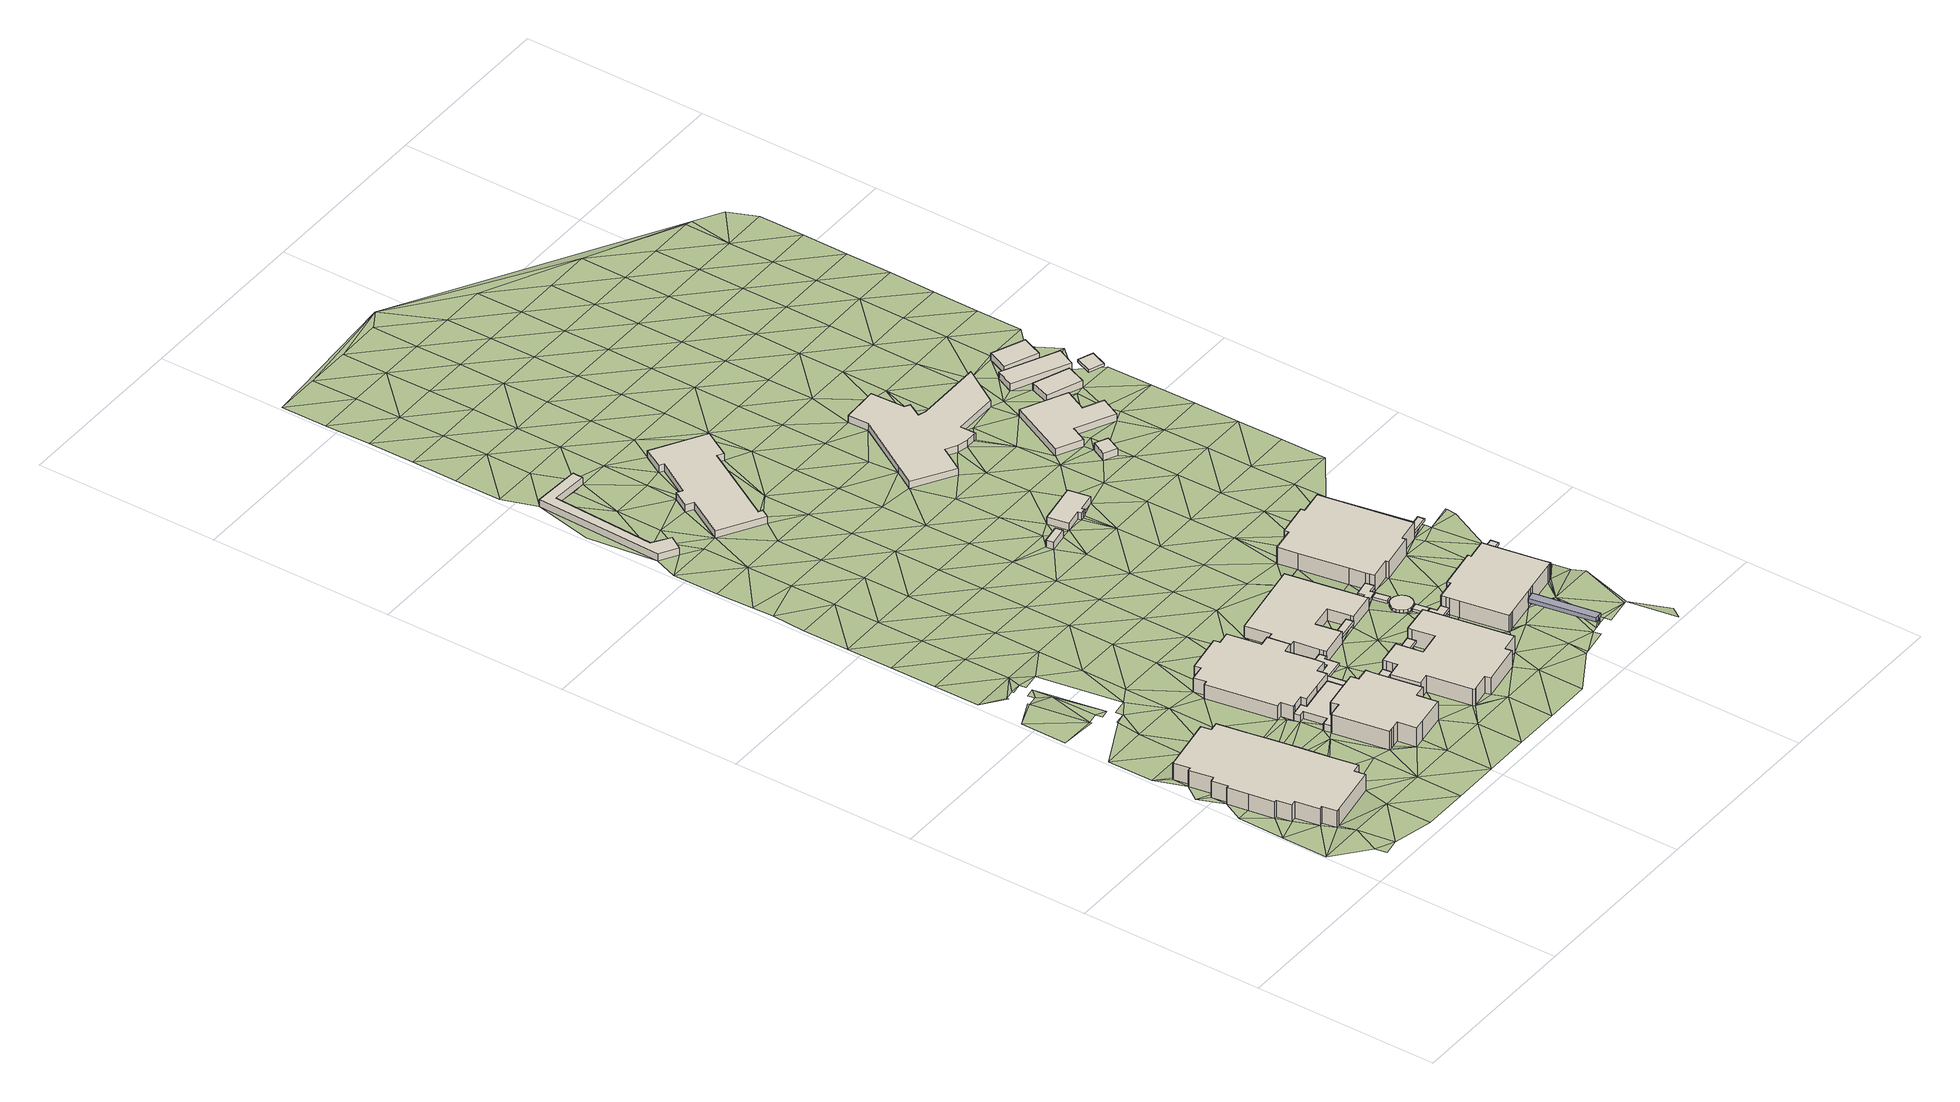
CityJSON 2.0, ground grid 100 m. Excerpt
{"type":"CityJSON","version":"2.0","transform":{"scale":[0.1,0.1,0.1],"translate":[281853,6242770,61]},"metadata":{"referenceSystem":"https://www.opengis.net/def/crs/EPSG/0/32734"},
"CityObjects":{
"building1":{"type":"Building","attributes":{"osm_building":"university","osm_building:levels":"3","osm_address":"Administration Bellville 7530 Cape Town","plus_code":"4FRW3J9R+43G","ground_height":62.25,"building_height":9.7,"roof_height":71.95},"geometry":[{"type":"Solid","lod":"1","boundaries":[[[[0,1,2,3]],[[1,4,5,2]],[[4,6,7,5]],[[6,8,9,7]],[[8,10,11,9]],[[10,12,13,11]],[[12,14,15,13]],[[14,16,17,15]],[[16,18,19,17]],[[18,20,21,19]],[[20,22,23,21]],[[22,24,25,23]],[[24,26,27,25]],[[26,28,29,27]],[[28,30,31,29]],[[30,32,33,31]],[[32,34,35,33]],[[34,36,37,35]],[[36,38,39,37]],[[38,40,41,39]],[[40,42,43,41]],[[42,44,45,43]],[[44,46,47,45]],[[46,48,49,47]],[[48,50,51,49]],[[50,52,53,51]],[[52,54,55,53]],[[54,56,57,55]],[[56,58,59,57]],[[58,0,3,59]],[[3,2,5,7,9,11,13,15,17,19,21,23,25,27,29,31,33,35,37,39,41,43,45,47,49,51,53,55,57,59]],[[58,56,54,52,50,48,46,44,42,40,38,36,34,32,30,28,26,24,22,20,18,16,14,12,10,8,6,4,1,0]]]]}]},
"building2":{"type":"Building","attributes":{"osm_building":"university","osm_building:levels":"3.5","osm_address":"Auditorium Bellville 7530 Cape Town","plus_code":"4FRW3J9R+39H","ground_height":62.15,"building_height":11.1,"roof_height":73.25},"geometry":[{"type":"Solid","lod":"1","boundaries":[[[[60,61,62,63]],[[61,64,65,62]],[[64,66,67,65]],[[66,68,69,67]],[[68,70,71,69]],[[70,72,73,71]],[[72,74,75,73]],[[74,76,77,75]],[[76,78,79,77]],[[78,80,81,79]],[[80,82,83,81]],[[82,84,85,83]],[[84,86,87,85]],[[86,88,89,87]],[[88,90,91,89]],[[90,92,93,91]],[[92,94,95,93]],[[94,96,97,95]],[[96,98,99,97]],[[98,60,63,99]],[[63,62,65,67,69,71,73,75,77,79,81,83,85,87,89,91,93,95,97,99]],[[98,96,94,92,90,88,86,84,82,80,78,76,74,72,70,68,66,64,61,60]]]]}]},
"building3":{"type":"Building","attributes":{"osm_building":"yes","osm_building:levels":"1","osm_layer":"1","plus_code":"4FRW3J9R+597","ground_height":62.31,"building_height":4.1,"roof_height":66.41},"geometry":[{"type":"Solid","lod":"1","boundaries":[[[[100,101,102,103]],[[101,104,105,102]],[[104,106,107,105]],[[106,108,109,107]],[[108,110,111,109]],[[110,112,113,111]],[[112,114,115,113]],[[114,116,117,115]],[[116,118,119,117]],[[118,120,121,119]],[[120,122,123,121]],[[122,124,125,123]],[[124,126,127,125]],[[126,128,129,127]],[[128,130,131,129]],[[130,132,133,131]],[[132,100,103,133]],[[103,102,105,107,109,111,113,115,117,119,121,123,125,127,129,131,133]],[[132,130,128,126,124,122,120,118,116,114,112,110,108,106,104,101,100]]]]}]},
"building4":{"type":"Building","attributes":{"osm_building":"university","osm_building:levels":"2.5","osm_leisure":"sports_hall","osm_sport":"multi","osm_address":"Major Sport Hall Bellville 7530 Cape Town","plus_code":"4FRW3J9R+896","ground_height":62.44,"building_height":8.3,"roof_height":70.74},"geometry":[{"type":"Solid","lod":"1","boundaries":[[[[134,135,136,137]],[[135,138,139,136]],[[138,140,141,139]],[[140,142,143,141]],[[142,144,145,143]],[[144,146,147,145]],[[146,148,149,147]],[[148,150,151,149]],[[150,152,153,151]],[[152,154,155,153]],[[154,156,157,155]],[[156,158,159,157]],[[158,160,161,159]],[[160,162,163,161]],[[162,164,165,163]],[[164,166,167,165]],[[166,168,169,167]],[[168,170,171,169]],[[170,172,173,171]],[[172,174,175,173]],[[174,176,177,175]],[[176,178,179,177]],[[178,180,181,179]],[[180,182,183,181]],[[182,184,185,183]],[[184,134,137,185]],[[137,136,139,141,143,145,147,149,151,153,155,157,159,161,163,165,167,169,171,173,175,177,179,181,183,185]],[[184,182,180,178,176,174,172,170,168,166,164,162,160,158,156,154,152,150,148,146,144,142,140,138,135,134]]]]}]},
"building5":{"type":"Building","attributes":{"osm_building":"roof","osm_building:levels":"1","osm_layer":"1","ground_height":62.31,"bottom_roof_height":65.11,"top_roof_height":66.61},"geometry":[{"type":"Solid","lod":"1","boundaries":[[[[186,187,188,189]],[[187,190,191,188]],[[190,192,193,191]],[[192,194,195,193]],[[194,196,197,195]],[[196,198,199,197]],[[198,200,201,199]],[[200,202,203,201]],[[202,204,205,203]],[[204,206,207,205]],[[206,208,209,207]],[[208,210,211,209]],[[210,212,213,211]],[[212,214,215,213]],[[214,216,217,215]],[[216,218,219,217]],[[218,220,221,219]],[[220,222,223,221]],[[222,224,225,223]],[[224,226,227,225]],[[226,228,229,227]],[[228,230,231,229]],[[230,232,233,231]],[[232,234,235,233]],[[234,236,237,235]],[[236,238,239,237]],[[238,186,189,239]],[[189,188,191,193,195,197,199,201,203,205,207,209,211,213,215,217,219,221,223,225,227,229,231,233,235,237,239]],[[238,236,234,232,230,228,226,224,222,220,218,216,214,212,210,208,206,204,202,200,198,196,194,192,190,187,186]]]]}]},
"building6":{"type":"Building","attributes":{"osm_building":"yes","osm_building:levels":"1","plus_code":"4FRW3JCR+F24","ground_height":62.58,"building_height":4.1,"roof_height":66.68},"geometry":[{"type":"Solid","lod":"1","boundaries":[[[[240,241,242,243]],[[241,244,245,242]],[[244,246,247,245]],[[246,248,249,247]],[[248,250,251,249]],[[250,252,253,251]],[[252,254,255,253]],[[254,240,243,255]],[[243,242,245,247,249,251,253,255]],[[254,252,250,248,246,244,241,240]]]]}]},
"building7":{"type":"Building","attributes":{"osm_building":"university","osm_building:levels":"3","osm_building:part":"university","osm_address":"Student Centre Bellville Cape Town","plus_code":"4FRW3J9R+3J6","ground_height":62.25,"building_height":9.7,"roof_height":71.95},"geometry":[{"type":"Solid","lod":"1","boundaries":[[[[256,257,258,259]],[[257,260,261,258]],[[260,262,263,261]],[[262,264,265,263]],[[264,266,267,265]],[[266,268,269,267]],[[268,270,271,269]],[[270,272,273,271]],[[272,274,275,273]],[[274,276,277,275]],[[276,278,279,277]],[[278,280,281,279]],[[280,282,283,281]],[[282,284,285,283]],[[284,286,287,285]],[[286,288,289,287]],[[288,290,291,289]],[[290,292,293,291]],[[292,294,295,293]],[[294,296,297,295]],[[296,298,299,297]],[[298,300,301,299]],[[300,302,303,301]],[[302,304,305,303]],[[304,256,259,305]],[[259,258,261,263,265,267,269,271,273,275,277,279,281,283,285,287,289,291,293,295,297,299,301,303,305]],[[304,302,300,298,296,294,292,290,288,286,284,282,280,278,276,274,272,270,268,266,264,262,260,257,256]]]]}]},
"building8":{"type":"Building","attributes":{"osm_building":"roof","osm_building:levels":"1","osm_layer":"1","ground_height":62.25,"bottom_roof_height":65.05,"top_roof_height":66.55},"geometry":[{"type":"Solid","lod":"1","boundaries":[[[[306,307,308,309]],[[307,310,311,308]],[[310,312,313,311]],[[312,314,315,313]],[[314,316,317,315]],[[316,306,309,317]],[[309,308,311,313,315,317]],[[316,314,312,310,307,306]]]]}]},
"building9":{"type":"Building","attributes":{"osm_building":"roof","osm_building:levels":"1","osm_layer":"1","ground_height":62.51,"bottom_roof_height":65.31,"top_roof_height":66.81},"geometry":[{"type":"Solid","lod":"1","boundaries":[[[[318,319,320,321]],[[319,322,323,320]],[[322,324,325,323]],[[324,326,327,325]],[[326,328,329,327]],[[328,318,321,329]],[[321,320,323,325,327,329]],[[328,326,324,322,319,318]]]]}]},
"building10":{"type":"Building","attributes":{"osm_building":"university","osm_building:levels":"2","osm_leisure":"sports_hall","osm_sport":"multi","osm_address":"Minor Sport Hall Bellville 7530 Cape Town","plus_code":"4FRW3J9R+8HF","ground_height":62.51,"building_height":6.9,"roof_height":69.41},"geometry":[{"type":"Solid","lod":"1","boundaries":[[[[330,331,332,333]],[[331,334,335,332]],[[334,336,337,335]],[[336,338,339,337]],[[338,340,341,339]],[[340,342,343,341]],[[342,344,345,343]],[[344,346,347,345]],[[346,348,349,347]],[[348,350,351,349]],[[350,352,353,351]],[[352,354,355,353]],[[354,356,357,355]],[[356,358,359,357]],[[358,360,361,359]],[[360,362,363,361]],[[362,364,365,363]],[[364,366,367,365]],[[366,368,369,367]],[[368,370,371,369]],[[370,330,333,371]],[[333,332,335,337,339,341,343,345,347,349,351,353,355,357,359,361,363,365,367,369,371]],[[370,368,366,364,362,360,358,356,354,352,350,348,346,344,342,340,338,336,334,331,330]]]]}]},
"building11":{"type":"Building","attributes":{"osm_building":"yes","osm_building:levels":"1","osm_address":"Maintenance Bellville 7530 Cape Town","plus_code":"4FRW3JCR+97M","ground_height":62.21,"building_height":4.1,"roof_height":66.31},"geometry":[{"type":"Solid","lod":"1","boundaries":[[[[372,373,374,375]],[[373,376,377,374]],[[376,378,379,377]],[[378,380,381,379]],[[380,382,383,381]],[[382,384,385,383]],[[384,386,387,385]],[[386,388,389,387]],[[388,390,391,389]],[[390,392,393,391]],[[392,394,395,393]],[[394,396,397,395]],[[396,398,399,397]],[[398,372,375,399]],[[375,374,377,379,381,383,385,387,389,391,393,395,397,399]],[[398,396,394,392,390,388,386,384,382,380,378,376,373,372]]]]}]},
"building12":{"type":"Building","attributes":{"osm_building":"roof","osm_building:levels":"1","osm_layer":"1","ground_height":62.48,"bottom_roof_height":65.28,"top_roof_height":66.78},"geometry":[{"type":"Solid","lod":"1","boundaries":[[[[400,401,402,403]],[[401,404,405,402]],[[404,406,407,405]],[[406,408,409,407]],[[408,410,411,409]],[[410,412,413,411]],[[412,414,415,413]],[[414,416,417,415]],[[416,418,419,417]],[[418,420,421,419]],[[420,422,423,421]],[[422,424,425,423]],[[424,400,403,425]],[[403,402,405,407,409,411,413,415,417,419,421,423,425]],[[424,422,420,418,416,414,412,410,408,406,404,401,400]]]]}]},
"building13":{"type":"Building","attributes":{"osm_amenity":"toilets","osm_building":"public","osm_building:levels":"1","osm_address":"Bellville 7530 Cape Town","plus_code":"4FRW3J9R+RG3","ground_height":62.55,"building_height":4.1,"roof_height":66.65},"geometry":[{"type":"Solid","lod":"1","boundaries":[[[[426,427,428,429]],[[427,430,431,428]],[[430,432,433,431]],[[432,426,429,433]],[[429,428,431,433]],[[432,430,427,426]]]]}]},
"building14":{"type":"Building","attributes":{"osm_building":"roof","osm_building:levels":"1","osm_layer":"1","ground_height":62.52,"bottom_roof_height":65.32,"top_roof_height":66.82},"geometry":[{"type":"Solid","lod":"1","boundaries":[[[[434,435,436,437]],[[435,438,439,436]],[[438,440,441,439]],[[440,442,443,441]],[[442,434,437,443]],[[437,436,439,441,443]],[[442,440,438,435,434]]]]}]},
"building15":{"type":"Building","attributes":{"osm_building":"roof","osm_building:levels":"1","osm_historic":"memorial","osm_layer":"1","osm_memorial":"memorial","osm_name":"Dome of Remembrance","osm_note":"annual ceremony for those students and staff that have passed on.","ground_height":62.52,"bottom_roof_height":65.32,"top_roof_height":66.82},"geometry":[{"type":"Solid","lod":"1","boundaries":[[[[444,445,446,447]],[[445,448,449,446]],[[448,450,451,449]],[[450,452,453,451]],[[452,454,455,453]],[[454,456,457,455]],[[456,458,459,457]],[[458,460,461,459]],[[460,462,463,461]],[[462,464,465,463]],[[464,466,467,465]],[[466,468,469,467]],[[468,470,471,469]],[[470,472,473,471]],[[472,474,475,473]],[[474,476,477,475]],[[476,478,479,477]],[[478,480,481,479]],[[480,482,483,481]],[[482,444,447,483]],[[447,446,449,451,453,455,457,459,461,463,465,467,469,471,473,475,477,479,481,483]],[[482,480,478,476,474,472,470,468,466,464,462,460,458,456,454,452,450,448,445,444]]]]}]},
"building16":{"type":"Building","attributes":{"osm_building":"roof","osm_building:levels":"1","osm_layer":"1","ground_height":62.75,"bottom_roof_height":65.55,"top_roof_height":67.05},"geometry":[{"type":"Solid","lod":"1","boundaries":[[[[484,485,486,487]],[[485,488,489,486]],[[488,490,491,489]],[[490,492,493,491]],[[492,484,487,493]],[[487,486,489,491,493]],[[492,490,488,485,484]]]]}]},
"building17":{"type":"Building","attributes":{"osm_building":"roof","osm_building:levels":"1","osm_layer":"1","ground_height":62.75,"bottom_roof_height":65.55,"top_roof_height":67.05},"geometry":[{"type":"Solid","lod":"1","boundaries":[[[[494,495,496,497]],[[495,498,499,496]],[[498,500,501,499]],[[500,502,503,501]],[[502,504,505,503]],[[504,506,507,505]],[[506,508,509,507]],[[508,510,511,509]],[[510,512,513,511]],[[512,514,515,513]],[[514,516,517,515]],[[516,518,519,517]],[[518,494,497,519]],[[497,496,499,501,503,505,507,509,511,513,515,517,519]],[[518,516,514,512,510,508,506,504,502,500,498,495,494]]]]}]},
"bridge1":{"type":"Bridge","attributes":{"osm_building":"bridge","osm_building:levels":"2","osm_building:min_level":"1","osm_layer":"1","osm_min_height":"3.3","ground_height":62.81,"min_height":66.11,"building_height":5.6,"max_height":68.41},"geometry":[{"type":"Solid","lod":"1","boundaries":[[[[520,521,522,523]],[[521,524,525,522]],[[524,526,527,525]],[[526,528,529,527]],[[528,530,531,529]],[[530,520,523,531]],[[523,522,525,527,529,531]],[[530,528,526,524,521,520]]]]}]},
"building18":{"type":"Building","attributes":{"osm_building":"yes","osm_building:levels":"1","osm_address":"Bellville 7530 Cape Town","plus_code":"4FRW3J9R+RJC","ground_height":62.49,"building_height":4.1,"roof_height":66.59},"geometry":[{"type":"Solid","lod":"1","boundaries":[[[[532,533,534,535]],[[533,536,537,534]],[[536,538,539,537]],[[538,540,541,539]],[[540,542,543,541]],[[542,544,545,543]],[[544,546,547,545]],[[546,548,549,547]],[[548,532,535,549]],[[535,534,537,539,541,543,545,547,549]],[[548,546,544,542,540,538,536,533,532]]]]}]},
"building19":{"type":"Building","attributes":{"osm_building":"university","osm_building:levels":"3","osm_address":"Library Bellville 7530 Cape Town","plus_code":"4FRW3J9R+3VM","ground_height":62.68,"building_height":9.7,"roof_height":72.38},"geometry":[{"type":"Solid","lod":"1","boundaries":[[[[550,551,552,553]],[[551,554,555,552]],[[554,556,557,555]],[[556,558,559,557]],[[558,560,561,559]],[[560,562,563,561]],[[562,564,565,563]],[[564,566,567,565]],[[566,568,569,567]],[[568,570,571,569]],[[570,572,573,571]],[[572,574,575,573]],[[574,576,577,575]],[[576,578,579,577]],[[578,580,581,579]],[[580,582,583,581]],[[582,584,585,583]],[[584,586,587,585]],[[586,588,589,587]],[[588,590,591,589]],[[590,550,553,591]],[[553,552,555,557,559,561,563,565,567,569,571,573,575,577,579,581,583,585,587,589,591]],[[590,588,586,584,582,580,578,576,574,572,570,568,566,564,562,560,558,556,554,551,550]]]]}]},
"building20":{"type":"Building","attributes":{"osm_building":"university","osm_building:levels":"3","osm_address":"Construction Engineering Bellville 7530 Cape Town","plus_code":"4FRW3J9R+9R7","ground_height":63.15,"building_height":9.7,"roof_height":72.85},"geometry":[{"type":"Solid","lod":"1","boundaries":[[[[592,593,594,595]],[[593,596,597,594]],[[596,598,599,597]],[[598,600,601,599]],[[600,602,603,601]],[[602,604,605,603]],[[604,606,607,605]],[[606,608,609,607]],[[608,610,611,609]],[[610,612,613,611]],[[612,614,615,613]],[[614,616,617,615]],[[616,618,619,617]],[[618,620,621,619]],[[620,622,623,621]],[[622,624,625,623]],[[624,626,627,625]],[[626,628,629,627]],[[628,592,595,629]],[[595,594,597,599,601,603,605,607,609,611,613,615,617,619,621,623,625,627,629]],[[628,626,624,622,620,618,616,614,612,610,608,606,604,602,600,598,596,593,592]]]]}]},
"building21":{"type":"Building","attributes":{"osm_building":"roof","osm_building:levels":"1","osm_layer":"1","ground_height":62.9,"bottom_roof_height":65.7,"top_roof_height":67.2},"geometry":[{"type":"Solid","lod":"1","boundaries":[[[[630,631,632,633]],[[631,634,635,632]],[[634,636,637,635]],[[636,638,639,637]],[[638,640,641,639]],[[640,630,633,641]],[[633,632,635,637,639,641]],[[640,638,636,634,631,630]]]]}]},
"building22":{"type":"Building","attributes":{"osm_building":"roof","osm_building:levels":"1","osm_layer":"1","ground_height":63.13,"bottom_roof_height":65.93,"top_roof_height":67.43},"geometry":[{"type":"Solid","lod":"1","boundaries":[[[[642,643,644,645]],[[643,646,647,644]],[[646,648,649,647]],[[648,650,651,649]],[[650,652,653,651]],[[652,642,645,653]],[[645,644,647,649,651,653]],[[652,650,648,646,643,642]]]]}]},
"building23":{"type":"Building","attributes":{"osm_building":"university","osm_building:levels":"1","osm_website":"https://www.saretec.org.za/","osm_address":"South African Renewable Energy Technology Centre (SARETEC) Bellville 7530 Cape Town","plus_code":"4FRW3JCR+5P2","ground_height":61.95,"building_height":4.1,"roof_height":66.05},"geometry":[{"type":"Solid","lod":"1","boundaries":[[[[654,655,656,657]],[[655,658,659,656]],[[658,660,661,659]],[[660,662,663,661]],[[662,664,665,663]],[[664,666,667,665]],[[666,668,669,667]],[[668,670,671,669]],[[670,672,673,671]],[[672,674,675,673]],[[674,676,677,675]],[[676,678,679,677]],[[678,680,681,679]],[[680,682,683,681]],[[682,684,685,683]],[[684,686,687,685]],[[686,688,689,687]],[[688,690,691,689]],[[690,654,657,691]],[[657,656,659,661,663,665,667,669,671,673,675,677,679,681,683,685,687,689,691]],[[690,688,686,684,682,680,678,676,674,672,670,668,666,664,662,660,658,655,654]]]]}]},
"building24":{"type":"Building","attributes":{"osm_building":"garage","osm_building:levels":"1","plus_code":"4FRW3J9R+VR7","ground_height":62.35,"building_height":4.1,"roof_height":66.45},"geometry":[{"type":"Solid","lod":"1","boundaries":[[[[692,693,694,695]],[[693,696,697,694]],[[696,698,699,697]],[[698,692,695,699]],[[695,694,697,699]],[[698,696,693,692]]]]}]},
"building25":{"type":"Building","attributes":{"osm_building":"greenhouse","osm_building:levels":"1","osm_address":"Bellville 7530 Cape Town","plus_code":"4FRW3J9R+XVJ","ground_height":62.22,"building_height":4.1,"roof_height":66.32},"geometry":[{"type":"Solid","lod":"1","boundaries":[[[[700,701,702,703]],[[701,704,705,702]],[[704,706,707,705]],[[706,708,709,707]],[[708,710,711,709]],[[710,712,713,711]],[[712,714,715,713]],[[714,700,703,715]],[[703,702,705,707,709,711,713,715]],[[714,712,710,708,706,704,701,700]]]]}]},
"building26":{"type":"Building","attributes":{"osm_building":"greenhouse","osm_building:levels":"1","osm_address":"Bellville 7530 Cape Town","plus_code":"4FRW3JCR+2WQ","ground_height":62.2,"building_height":4.1,"roof_height":66.3},"geometry":[{"type":"Solid","lod":"1","boundaries":[[[[716,717,718,719]],[[717,720,721,718]],[[720,722,723,721]],[[722,716,719,723]],[[719,718,721,723]],[[722,720,717,716]]]]}]},
"building27":{"type":"Building","attributes":{"osm_building":"greenhouse","osm_building:levels":"1","osm_address":"Bellville 7530 Cape Town","plus_code":"4FRW3JCR+3XJ","ground_height":62.15,"building_height":4.1,"roof_height":66.25},"geometry":[{"type":"Solid","lod":"1","boundaries":[[[[724,725,726,727]],[[725,728,729,726]],[[728,730,731,729]],[[730,724,727,731]],[[727,726,729,731]],[[730,728,725,724]]]]}]},
"building28":{"type":"Building","attributes":{"osm_building":"greenhouse","osm_building:levels":"1","osm_address":"Bellville 7530 Cape Town","plus_code":"4FRW3JCR+4XP","ground_height":62.24,"building_height":4.1,"roof_height":66.34},"geometry":[{"type":"Solid","lod":"1","boundaries":[[[[732,733,734,735]],[[733,736,737,734]],[[736,738,739,737]],[[738,732,735,739]],[[735,734,737,739]],[[738,736,733,732]]]]}]},
"building29":{"type":"Building","attributes":{"osm_building":"roof","osm_building:levels":"1","osm_layer":"1","ground_height":62.23,"bottom_roof_height":65.03,"top_roof_height":66.53},"geometry":[{"type":"Solid","lod":"1","boundaries":[[[[740,741,742,743]],[[741,744,745,742]],[[744,746,747,745]],[[746,740,743,747]],[[743,742,745,747]],[[746,744,741,740]]]]}]},
"terrain1":{"type":"TINRelief","geometry":[{"type":"CompositeSurface","lod":"1","boundaries":[[[748,48,749]],[[750,751,748]],[[752,749,40]],[[48,748,52]],[[751,52,748]],[[749,753,40]],[[754,750,755]],[[749,48,753]],[[38,752,40]],[[750,754,751]],[[38,36,752]],[[42,40,753]],[[753,48,46]],[[50,48,52]],[[54,52,751]],[[756,36,32]],[[36,757,32]],[[756,32,30]],[[30,28,756]],[[24,758,28]],[[751,754,759]],[[751,759,54]],[[28,760,24]],[[758,24,22]],[[759,754,761]],[[758,22,762]],[[762,763,758]],[[56,54,759]],[[763,762,764]],[[762,22,20]],[[761,765,759]],[[766,767,768]],[[763,764,769]],[[767,770,768]],[[58,56,0]],[[56,759,771]],[[764,762,20]],[[766,768,772]],[[766,772,773]],[[759,765,771]],[[0,56,771]],[[774,775,776]],[[20,18,16]],[[764,777,769]],[[778,1,0]],[[779,12,10]],[[772,768,780]],[[14,12,779]],[[781,774,782]],[[777,783,769]],[[780,768,784]],[[774,776,782]],[[20,785,764]],[[784,786,787]],[[788,4,1]],[[20,16,789]],[[771,778,0]],[[6,4,788]],[[16,14,789]],[[772,780,790]],[[14,779,789]],[[6,788,8]],[[784,787,780]],[[785,777,764]],[[790,791,792]],[[776,793,782]],[[10,8,118]],[[791,790,780]],[[794,793,795]],[[787,791,780]],[[20,789,785]],[[771,765,796]],[[781,797,798]],[[778,788,1]],[[799,777,800]],[[779,10,801]],[[793,794,782]],[[797,781,782]],[[777,785,800]],[[771,74,778]],[[779,158,789]],[[788,124,8]],[[794,802,803]],[[804,805,798]],[[794,803,782]],[[118,8,124]],[[118,801,10]],[[778,74,788]],[[771,82,74]],[[158,779,801]],[[796,806,771]],[[800,785,807]],[[804,798,797]],[[785,789,808]],[[82,771,806]],[[74,126,788]],[[158,808,789]],[[809,803,800]],[[126,124,788]],[[74,82,76]],[[807,809,800]],[[78,76,82]],[[810,782,803]],[[785,152,807]],[[782,810,797]],[[811,805,812]],[[813,805,804]],[[80,78,82]],[[158,801,160]],[[808,152,785]],[[124,814,118]],[[801,118,815]],[[801,815,160]],[[814,120,118]],[[84,82,806]],[[816,811,812]],[[810,803,809]],[[812,805,813]],[[808,154,152]],[[817,804,797]],[[806,796,818]],[[819,807,152]],[[797,810,817]],[[820,821,816]],[[150,144,152]],[[86,84,806]],[[822,809,807]],[[144,150,148]],[[148,146,823]],[[823,144,148]],[[813,804,824]],[[818,796,825]],[[820,816,812]],[[826,821,827]],[[144,819,152]],[[823,146,144]],[[807,819,822]],[[824,804,817]],[[806,818,86]],[[810,809,828]],[[827,829,826]],[[827,821,820]],[[810,828,817]],[[830,812,813]],[[244,241,829]],[[809,822,828]],[[824,831,813]],[[819,144,142]],[[90,88,92]],[[88,86,832]],[[812,830,820]],[[244,829,833]],[[830,813,831]],[[833,829,827]],[[92,88,832]],[[818,286,86]],[[817,834,824]],[[60,98,101]],[[104,101,98]],[[86,286,832]],[[825,835,818]],[[819,836,822]],[[104,176,172]],[[240,837,241]],[[174,172,176]],[[834,817,828]],[[832,282,92]],[[94,92,280]],[[288,286,818]],[[92,282,280]],[[838,827,820]],[[836,819,142]],[[246,244,833]],[[96,94,839]],[[284,282,832]],[[840,831,824]],[[280,839,94]],[[104,98,841]],[[835,825,842]],[[843,248,246]],[[286,284,832]],[[820,830,838]],[[841,176,104]],[[835,288,818]],[[96,272,98]],[[822,844,828]],[[140,138,142]],[[833,827,386]],[[824,834,840]],[[272,96,839]],[[839,280,845]],[[178,176,348]],[[246,833,386]],[[180,178,346]],[[340,182,180]],[[138,836,142]],[[836,844,822]],[[290,288,835]],[[846,248,843]],[[841,98,272]],[[276,839,845]],[[248,846,250]],[[386,843,246]],[[839,276,274]],[[340,180,344]],[[841,348,176]],[[274,272,839]],[[348,346,178]],[[346,344,180]],[[827,838,847]],[[386,827,847]],[[292,290,294]],[[290,835,294]],[[834,828,848]],[[830,831,849]],[[334,138,135]],[[831,840,850]],[[334,135,338]],[[344,342,340]],[[848,828,844]],[[334,338,336]],[[830,849,838]],[[841,272,270]],[[851,240,852]],[[849,831,850]],[[843,386,382]],[[138,853,836]],[[350,348,841]],[[854,840,834]],[[250,846,855]],[[835,842,856]],[[138,334,853]],[[836,853,844]],[[857,851,858]],[[380,846,843]],[[854,834,848]],[[847,388,386]],[[296,294,835]],[[847,838,859]],[[252,250,855]],[[386,384,382]],[[841,270,860]],[[843,382,380]],[[855,846,252]],[[852,240,254]],[[850,840,861]],[[862,268,266]],[[858,863,857]],[[842,864,856]],[[350,841,860]],[[859,838,849]],[[851,852,858]],[[865,848,844]],[[854,861,840]],[[270,268,260]],[[266,264,862]],[[856,296,835]],[[866,252,846]],[[268,862,867]],[[865,844,853]],[[846,380,866]],[[868,388,847]],[[869,849,850]],[[863,870,871]],[[260,860,270]],[[352,350,358]],[[868,847,859]],[[268,867,260]],[[352,356,872]],[[862,264,867]],[[873,854,848]],[[350,860,360]],[[850,861,869]],[[863,858,870]],[[874,388,868]],[[360,358,350]],[[865,873,848]],[[356,352,358]],[[334,331,853]],[[252,875,254]],[[380,378,866]],[[876,859,849]],[[877,878,871]],[[392,874,879]],[[852,254,880]],[[252,866,875]],[[300,298,296]],[[300,296,856]],[[432,861,854]],[[852,880,858]],[[881,856,864]],[[260,257,860]],[[849,869,876]],[[877,871,870]],[[868,879,874]],[[373,866,378]],[[853,882,865]],[[854,873,883]],[[360,860,362]],[[880,254,875]],[[884,868,859]],[[885,886,878]],[[432,854,883]],[[875,866,373]],[[378,887,373]],[[861,888,869]],[[432,430,861]],[[870,858,889]],[[300,856,890]],[[891,860,257]],[[884,859,876]],[[877,885,878]],[[892,300,893]],[[392,879,394]],[[882,853,331]],[[860,891,362]],[[894,873,865]],[[861,430,888]],[[880,889,858]],[[856,881,890]],[[895,879,868]],[[893,300,896]],[[875,373,372]],[[865,882,894]],[[876,869,897]],[[892,893,574]],[[877,870,898]],[[892,572,304]],[[895,868,884]],[[885,899,886]],[[304,568,256]],[[257,256,568]],[[432,883,426]],[[875,900,880]],[[890,881,901]],[[897,869,888]],[[896,300,902]],[[574,893,896]],[[898,870,889]],[[902,300,890]],[[257,568,891]],[[330,882,331]],[[362,903,904]],[[892,574,572]],[[904,903,366]],[[900,875,372]],[[883,873,905]],[[430,427,888]],[[570,304,572]],[[903,368,366]],[[304,570,568]],[[873,894,906]],[[891,593,362]],[[394,879,396]],[[533,426,883]],[[876,907,884]],[[879,895,908]],[[578,896,902]],[[593,903,362]],[[901,909,890]],[[882,330,622]],[[578,902,580]],[[624,370,368]],[[889,880,910]],[[368,903,626]],[[911,885,877]],[[894,882,622]],[[906,905,873]],[[897,912,876]],[[532,888,427]],[[330,370,624]],[[533,427,426]],[[877,898,913]],[[564,891,568]],[[396,879,914]],[[888,532,897]],[[883,905,533]],[[909,902,890]],[[368,626,624]],[[909,901,915]],[[914,879,908]],[[910,880,900]],[[592,903,593]],[[532,427,533]],[[912,907,876]],[[592,628,903]],[[626,903,628]],[[593,891,598]],[[885,911,899]],[[330,624,622]],[[877,913,911]],[[902,582,580]],[[895,884,655]],[[372,916,900]],[[566,564,568]],[[917,891,564]],[[918,906,894]],[[917,598,891]],[[907,655,884]],[[898,889,919]],[[920,889,910]],[[905,538,533]],[[894,622,918]],[[538,536,533]],[[908,895,921]],[[593,598,596]],[[897,532,922]],[[916,396,914]],[[923,902,909]],[[899,924,886]],[[922,912,897]],[[538,905,540]],[[913,898,919]],[[925,926,927]],[[889,920,919]],[[899,911,928]],[[902,923,582]],[[540,905,542]],[[923,909,925]],[[916,929,900]],[[622,930,918]],[[655,921,895]],[[622,620,930]],[[926,931,927]],[[910,900,932]],[[660,907,912]],[[933,927,931]],[[905,906,934]],[[916,914,929]],[[908,935,914]],[[542,905,546]],[[906,918,936]],[[927,923,925]],[[929,932,900]],[[923,584,582]],[[618,918,930]],[[917,564,562]],[[930,620,618]],[[922,532,548]],[[544,542,546]],[[913,937,911]],[[923,586,584]],[[921,935,908]],[[598,917,600]],[[920,910,938]],[[933,939,940]],[[934,906,936]],[[922,941,912]],[[940,927,933]],[[937,913,919]],[[941,660,912]],[[934,546,905]],[[929,914,942]],[[618,616,918]],[[927,940,923]],[[938,910,932]],[[923,588,586]],[[943,928,911]],[[917,562,600]],[[935,942,914]],[[928,924,899]],[[920,944,919]],[[943,911,937]],[[654,921,655]],[[936,918,945]],[[946,548,546]],[[945,918,616]],[[944,920,938]],[[590,588,923]],[[947,948,949]],[[550,590,923]],[[921,654,935]],[[932,929,950]],[[548,951,922]],[[560,952,562]],[[546,934,946]],[[941,664,660]],[[942,953,929]],[[600,562,952]],[[923,940,954]],[[941,922,951]],[[955,937,919]],[[660,664,662]],[[550,923,956]],[[957,928,943]],[[560,958,952]],[[947,954,940]],[[604,602,600]],[[616,614,945]],[[938,932,950]],[[690,942,935]],[[929,953,950]],[[955,919,944]],[[946,951,548]],[[952,959,600]],[[934,936,960]],[[923,954,956]],[[961,936,945]],[[941,666,664]],[[551,550,962]],[[690,935,654]],[[604,600,959]],[[963,943,937]],[[928,957,924]],[[614,612,610]],[[964,554,551]],[[956,962,550]],[[952,958,965]],[[934,960,946]],[[556,554,964]],[[944,938,966]],[[556,967,958]],[[610,945,614]],[[968,666,941]],[[961,960,936]],[[951,968,941]],[[952,965,959]],[[551,962,964]],[[963,937,955]],[[953,942,969]],[[964,970,556]],[[950,966,938]],[[970,967,556]],[[967,965,958]],[[942,690,969]],[[951,946,696]],[[604,959,971]],[[972,957,943]],[[604,973,606]],[[974,608,606]],[[608,975,610]],[[959,965,971]],[[944,976,955]],[[974,975,608]],[[666,968,668]],[[951,704,968]],[[972,943,963]],[[604,971,977]],[[973,604,977]],[[974,606,973]],[[961,945,978]],[[950,953,979]],[[978,945,610]],[[670,668,968]],[[980,946,960]],[[696,946,980]],[[981,610,975]],[[966,976,944]],[[972,924,957]],[[706,704,951]],[[974,981,975]],[[951,696,982]],[[969,979,953]],[[968,983,670]],[[672,670,983]],[[610,981,984]],[[688,969,690]],[[963,955,985]],[[986,971,965]],[[982,706,951]],[[974,984,981]],[[984,978,610]],[[987,966,950]],[[682,680,678]],[[976,985,955]],[[696,980,698]],[[968,704,701]],[[960,961,988]],[[989,961,978]],[[987,950,979]],[[990,682,678]],[[968,701,983]],[[990,684,682]],[[991,971,986]],[[698,980,692]],[[972,963,992]],[[993,971,991]],[[983,674,672]],[[982,994,706]],[[980,960,988]],[[995,976,966]],[[996,686,684]],[[692,994,982]],[[988,961,989]],[[985,992,963]],[[972,997,924]],[[688,686,996]],[[994,708,706]],[[996,684,990]],[[969,688,998]],[[995,966,987]],[[979,969,999]],[[983,701,674]],[[978,984,1000]],[[1001,692,980]],[[985,976,1002]],[[996,998,688]],[[992,997,972]],[[692,710,994]],[[990,678,676]],[[1000,989,978]],[[994,710,708]],[[987,979,999]],[[980,988,1001]],[[969,998,999]],[[1002,976,995]],[[996,990,1003]],[[674,701,1004]],[[710,692,1001]],[[1005,992,985]],[[995,987,1006]],[[1004,701,1007]],[[1005,985,1002]],[[1008,988,989]],[[1009,998,996]],[[676,1003,990]],[[989,1000,1010]],[[999,1006,987]],[[676,674,1004]],[[701,700,1007]],[[1011,997,992]],[[1003,1009,996]],[[997,1012,924]],[[1001,1013,710]],[[988,1008,1001]],[[995,1014,1002]],[[1004,1007,722]],[[1008,989,1010]],[[1011,992,1005]],[[1004,722,724]],[[710,1013,712]],[[998,1015,999]],[[724,730,1004]],[[1006,1014,995]],[[1004,730,676]],[[1016,712,1017]],[[1016,1017,700]],[[1007,700,1017]],[[1009,1015,998]],[[1009,1003,676]],[[1013,1001,1018]],[[1005,1002,1019]],[[1007,1017,717]],[[1020,1006,999]],[[1008,1018,1001]],[[1014,1019,1002]],[[717,1017,712]],[[1013,1021,712]],[[725,724,722]],[[1015,1020,999]],[[676,730,732]],[[1011,1012,997]],[[1011,1005,1022]],[[733,732,730]],[[1009,676,1023]],[[1021,717,712]],[[1024,1014,1006]],[[1018,1021,1013]],[[1019,1022,1005]],[[1025,676,732]],[[736,733,730]],[[1023,1015,1009]],[[722,1026,725]],[[1020,1024,1006]],[[1025,1023,676]],[[1026,717,725]],[[1019,1014,1027]],[[1022,1012,1011]],[[736,730,728]],[[1028,725,717]],[[1021,1028,717]],[[1029,924,1012]],[[1024,1027,1014]],[[732,738,1025]],[[1030,1020,1015]],[[1023,1031,1015]],[[1032,1022,1019]],[[1020,1030,1024]],[[1015,1031,1030]],[[1027,1032,1019]],[[728,725,1033]],[[1033,736,728]],[[1025,1034,1023]],[[738,736,1033]],[[1034,1025,738]],[[1035,1012,1022]],[[1027,1024,1036]],[[1032,1035,1022]],[[1037,1031,1023]],[[1030,1036,1024]],[[1023,1034,1037]],[[1038,1032,1027]],[[1031,1039,1030]],[[1036,1038,1027]],[[1031,1037,1039]],[[1035,1040,1012]],[[1041,1035,1032]],[[1036,1030,1042]],[[1038,1041,1032]],[[1042,1030,1039]],[[1040,1029,1012]],[[1038,1036,1043]],[[1041,1040,1035]],[[1042,1043,1036]],[[1044,1041,1038]],[[1041,1029,1040]],[[1043,1044,1038]],[[1029,1041,1045]],[[1044,1046,1041]],[[1045,1041,1046]]]}]}
},
"vertices":[
[565,521,12],[538,673,12],[538,673,110],[565,521,110],[536,686,12],[536,686,110],[513,832,12],[513,832,110],[504,889,12],[504,889,110],[492,958,12],[492,958,110],[469,1087,12],[469,1087,110],[467,1096,12],[467,1096,110],[440,1252,12],[440,1252,110],[391,1244,12],[391,1244,110],[381,1298,12],[381,1298,110],[89,1247,12],[89,1247,110],[77,1245,12],[77,1245,110],[92,1156,12],[92,1156,110],[72,1153,12],[72,1153,110],[94,1024,12],[94,1024,110],[67,1018,12],[67,1018,110],[81,931,12],[81,931,110],[67,929,12],[67,929,110],[86,818,12],[86,818,110],[106,681,12],[106,681,110],[119,683,12],[119,683,110],[134,600,12],[134,600,110],[161,605,12],[161,605,110],[183,475,12],[183,475,110],[203,478,12],[203,478,110],[217,400,12],[217,400,110],[231,402,12],[231,402,110],[525,453,12],[525,453,110],[515,512,12],[515,512,110],
[1095,891,11],[1088,933,11],[1088,933,122],[1095,891,122],[980,916,11],[980,916,122],[870,897,11],[870,897,122],[878,854,11],[878,854,122],[812,844,11],[812,844,122],[797,840,11],[797,840,122],[848,540,11],[848,540,122],[862,542,11],[862,542,122],[882,545,11],[882,545,122],[925,552,11],[925,552,122],[941,450,11],[941,450,122],[998,459,11],[998,459,122],[1166,486,11],[1166,486,122],[1164,496,11],[1164,496,122],[1148,596,11],[1148,596,122],[1215,607,11],[1215,607,122],[1179,822,11],[1179,822,122],[1172,867,11],[1172,867,122],[1168,902,11],[1168,902,122],
[980,916,13],[1088,933,13],[1088,933,54],[980,916,54],[1078,994,13],[1078,994,54],[1068,1054,13],[1068,1054,54],[960,1038,13],[960,1038,54],[853,1020,13],[853,1020,54],[848,1052,13],[848,1052,54],[782,1041,13],[782,1041,54],[772,1039,13],[772,1039,54],[778,1007,13],[778,1007,54],[810,1012,13],[810,1012,54],[831,888,13],[831,888,54],[790,881,13],[790,881,54],[797,840,13],[797,840,54],[812,844,13],[812,844,54],[878,854,13],[878,854,54],[870,897,13],[870,897,54],
[1135,1446,14],[1078,1436,14],[1078,1436,97],[1135,1446,97],[1047,1617,14],[1047,1617,97],[978,1605,14],[978,1605,97],[972,1637,14],[972,1637,97],[758,1600,14],[758,1600,97],[764,1565,14],[764,1565,97],[697,1554,14],[697,1554,97],[688,1552,14],[688,1552,97],[680,1551,14],[680,1551,97],[691,1484,14],[691,1484,97],[666,1479,14],[666,1479,97],[730,1100,14],[730,1100,97],[761,1105,14],[761,1105,97],[772,1039,14],[772,1039,97],[782,1041,14],[782,1041,97],[848,1052,14],[848,1052,97],[853,1020,14],[853,1020,97],[960,1038,14],[960,1038,97],[1068,1054,14],[1068,1054,97],[1060,1105,14],[1060,1105,97],[1131,1116,14],[1131,1116,97],[1127,1148,14],[1127,1148,97],[1121,1186,14],[1121,1186,97],[1097,1316,14],[1097,1316,97],[1155,1326,14],[1155,1326,97],
[1214,1201,41],[1121,1186,41],[1121,1186,56],[1214,1201,56],[1127,1148,41],[1127,1148,56],[1162,1153,41],[1162,1153,56],[1167,1122,41],[1167,1122,56],[1131,1116,41],[1131,1116,56],[1060,1105,41],[1060,1105,56],[1068,1054,41],[1068,1054,56],[1078,994,41],[1078,994,56],[1088,933,41],[1088,933,56],[1095,891,41],[1095,891,56],[1168,902,41],[1168,902,56],[1199,907,41],[1199,907,56],[1205,872,41],[1205,872,56],[1172,867,41],[1172,867,56],[1179,822,41],[1179,822,56],[1297,841,41],[1297,841,56],[1292,872,41],[1292,872,56],[1289,891,41],[1289,891,56],[1242,883,41],[1242,883,56],[1231,945,41],[1231,945,56],[1122,928,41],[1122,928,56],[1100,1068,41],[1100,1068,56],[1211,1086,41],[1211,1086,56],[1199,1160,41],[1199,1160,56],[1220,1163,41],[1220,1163,56],[1217,1180,41],[1217,1180,56],
[78,4885,16],[56,4190,16],[56,4190,57],[78,4885,57],[152,4132,16],[152,4132,57],[200,4207,16],[200,4207,57],[106,4268,16],[106,4268,57],[133,4825,16],[133,4825,57],[334,4815,16],[334,4815,57],[337,4872,16],[337,4872,57],
[1720,940,12],[1716,959,12],[1716,959,110],[1720,940,110],[1557,935,12],[1557,935,110],[1561,915,12],[1561,915,110],[1581,794,12],[1581,794,110],[1451,771,12],[1451,771,110],[1431,895,12],[1431,895,110],[1428,912,12],[1428,912,110],[1289,891,12],[1289,891,110],[1292,872,12],[1292,872,110],[1297,841,12],[1297,841,110],[1301,813,12],[1301,813,110],[1220,799,12],[1220,799,110],[1248,644,12],[1248,644,110],[1308,655,12],[1308,655,110],[1350,419,12],[1350,419,110],[1353,405,12],[1353,405,110],[1363,407,12],[1363,407,110],[1463,425,12],[1463,425,110],[1469,393,12],[1469,393,110],[1698,434,12],[1698,434,110],[1692,470,12],[1692,470,110],[1797,488,12],[1797,488,110],[1739,831,12],[1739,831,110],[1724,919,12],[1724,919,110],
[1435,895,40],[1440,869,40],[1440,869,55],[1435,895,55],[1560,889,40],[1560,889,55],[1556,914,40],[1556,914,55],[1553,934,40],[1553,934,55],[1432,913,40],[1432,913,55],
[1386,1208,43],[1389,1192,43],[1389,1192,58],[1386,1208,58],[1510,1212,43],[1510,1212,58],[1507,1230,43],[1507,1230,58],[1503,1251,43],[1503,1251,58],[1382,1230,43],[1382,1230,58],
[1594,1670,15],[1588,1669,15],[1588,1669,84],[1594,1670,84],[1157,1594,15],[1157,1594,84],[1181,1452,15],[1181,1452,84],[1135,1446,15],[1135,1446,84],[1155,1326,15],[1155,1326,84],[1192,1333,15],[1192,1333,84],[1214,1201,15],[1214,1201,84],[1217,1180,15],[1217,1180,84],[1220,1163,15],[1220,1163,84],[1386,1191,15],[1386,1191,84],[1383,1208,15],[1383,1208,84],[1361,1327,15],[1361,1327,84],[1490,1349,15],[1490,1349,84],[1511,1231,15],[1511,1231,84],[1514,1213,15],[1514,1213,84],[1671,1239,15],[1671,1239,84],[1667,1257,15],[1667,1257,84],[1664,1278,15],[1664,1278,84],[1642,1401,15],[1642,1401,84],[1596,1662,15],[1596,1662,84],
[683,4687,12],[618,4578,12],[618,4578,53],[683,4687,53],[643,4564,12],[643,4564,53],[530,4373,12],[530,4373,53],[497,4392,12],[497,4392,53],[443,4301,12],[443,4301,53],[482,4278,12],[482,4278,53],[360,4071,12],[360,4071,53],[593,3935,12],[593,3935,53],[619,3980,12],[619,3980,53],[598,3992,12],[598,3992,53],[837,4398,12],[837,4398,53],[871,4379,12],[871,4379,53],[958,4526,12],[958,4526,53],
[1722,940,43],[1726,919,43],[1726,919,58],[1722,940,58],[1764,926,43],[1764,926,58],[1771,888,43],[1771,888,58],[1791,892,43],[1791,892,58],[1852,903,43],[1852,903,58],[1848,922,43],[1848,922,58],[1844,947,43],[1844,947,58],[1806,940,43],[1806,940,58],[1799,975,43],[1799,975,58],[1778,971,43],[1778,971,58],[1759,967,43],[1759,967,58],[1719,960,43],[1719,960,58],
[1300,2732,15],[1293,2772,15],[1293,2772,57],[1300,2732,57],[1191,2755,15],[1191,2755,57],[1198,2714,15],[1198,2714,57],
[1800,977,43],[1787,1050,43],[1787,1050,58],[1800,977,58],[1746,1043,43],[1746,1043,58],[1759,970,43],[1759,970,58],[1777,973,43],[1777,973,58],
[1814,1125,43],[1806,1143,43],[1806,1143,58],[1814,1125,58],[1792,1157,43],[1792,1157,58],[1775,1166,43],[1775,1166,58],[1755,1169,43],[1755,1169,58],[1745,1167,43],[1745,1167,58],[1736,1165,43],[1736,1165,58],[1719,1155,43],[1719,1155,58],[1706,1140,43],[1706,1140,58],[1699,1122,43],[1699,1122,58],[1698,1103,43],[1698,1103,58],[1703,1085,43],[1703,1085,58],[1714,1069,43],[1714,1069,58],[1730,1057,43],[1730,1057,58],[1748,1051,43],[1748,1051,58],[1765,1052,43],[1765,1052,58],[1786,1059,43],[1786,1059,58],[1801,1071,43],[1801,1071,58],[1811,1087,43],[1811,1087,58],[1816,1106,43],[1816,1106,58],
[1710,1245,45],[1725,1171,45],[1725,1171,60],[1710,1245,60],[1763,1179,45],[1763,1179,60],[1747,1253,45],[1747,1253,60],[1731,1249,45],[1731,1249,60],
[1670,1258,45],[1673,1240,45],[1673,1240,60],[1670,1258,60],[1709,1248,45],[1709,1248,60],[1731,1253,45],[1731,1253,60],[1747,1256,45],[1747,1256,60],[1743,1279,45],[1743,1279,60],[1788,1287,45],[1788,1287,60],[1784,1312,45],[1784,1312,60],[1780,1336,45],[1780,1336,60],[1719,1324,45],[1719,1324,60],[1697,1320,45],[1697,1320,60],[1703,1285,45],[1703,1285,60],[1665,1278,45],[1665,1278,60],
[2167,279,51],[2188,282,51],[2188,282,74],[2167,279,74],[2213,286,51],[2213,286,74],[2154,638,51],[2154,638,74],[2131,634,51],[2131,634,74],[2107,629,51],[2107,629,74],
[1339,2854,15],[1359,2739,15],[1359,2739,56],[1339,2854,56],[1454,2756,15],[1454,2756,56],[1458,2737,15],[1458,2737,56],[1474,2740,15],[1474,2740,56],[1491,2743,15],[1491,2743,56],[1489,2758,15],[1489,2758,56],[1588,2775,15],[1588,2775,56],[1566,2894,15],[1566,2894,56],
[2351,671,17],[2344,712,17],[2344,712,114],[2351,671,114],[2297,982,17],[2297,982,114],[2295,1000,17],[2295,1000,114],[2290,1024,17],[2290,1024,114],[2179,1005,17],[2179,1005,114],[2176,1023,17],[2176,1023,114],[1948,984,17],[1948,984,114],[1952,965,17],[1952,965,114],[1847,947,17],[1847,947,114],[1851,923,17],[1851,923,114],[1855,904,17],[1855,904,114],[1863,854,17],[1863,854,114],[1906,595,17],[1906,595,114],[1920,598,17],[1920,598,114],[1936,600,17],[1936,600,114],[2107,629,17],[2107,629,114],[2131,634,17],[2131,634,114],[2154,638,17],[2154,638,114],[2319,665,17],[2319,665,114],[2335,668,17],[2335,668,114],
[1786,1313,21],[1790,1288,21],[1790,1288,118],[1786,1313,118],[1911,1308,21],[1911,1308,118],[1913,1294,21],[1913,1294,118],[2105,1326,21],[2105,1326,118],[2101,1348,21],[2101,1348,118],[2230,1370,21],[2230,1370,118],[2227,1388,21],[2227,1388,118],[2224,1404,21],[2224,1404,118],[2145,1867,21],[2145,1867,118],[2014,1845,21],[2014,1845,118],[2010,1866,21],[2010,1866,118],[1916,1850,21],[1916,1850,118],[1829,1835,21],[1829,1835,118],[1833,1810,21],[1833,1810,118],[1705,1789,21],[1705,1789,118],[1723,1681,21],[1723,1681,118],[1768,1421,21],[1768,1421,118],[1782,1336,21],[1782,1336,118],
[2297,1000,47],[2300,982,47],[2300,982,62],[2297,1000,62],[2392,997,47],[2392,997,62],[2389,1016,47],[2389,1016,62],[2385,1039,47],[2385,1039,62],[2293,1025,47],[2293,1025,62],
[2230,1388,49],[2232,1370,49],[2232,1370,64],[2230,1388,64],[2340,1386,49],[2340,1386,64],[2337,1405,49],[2337,1405,64],[2335,1421,49],[2335,1421,64],[2227,1404,49],[2227,1404,64],
[1452,3958,10],[1266,3656,10],[1266,3656,50],[1452,3958,50],[1197,3544,10],[1197,3544,50],[1412,3414,10],[1412,3414,50],[1496,3551,10],[1496,3551,50],[1554,3516,10],[1554,3516,50],[1613,3502,10],[1613,3502,50],[1668,3503,10],[1668,3503,50],[1682,3503,10],[1682,3503,50],[1681,3587,10],[1681,3587,50],[1927,3589,10],[1927,3589,50],[2056,3792,10],[2056,3792,50],[1684,3790,10],[1684,3790,50],[1640,3804,10],[1640,3804,50],[1661,3839,10],[1661,3839,50],[1684,3879,10],[1684,3879,50],[1657,3896,10],[1657,3896,50],[1649,4080,10],[1649,4080,50],[1447,4071,10],[1447,4071,50],
[2004,2966,14],[1934,3000,14],[1934,3000,55],[2004,2966,55],[1893,2918,14],[1893,2918,55],[1963,2884,14],[1963,2884,55],
[2185,3322,12],[1945,3438,12],[1945,3438,53],[2185,3322,53],[1792,3124,12],[1792,3124,53],[1930,3057,12],[1930,3057,53],[1972,3142,12],[1972,3142,53],[2180,3041,12],[2180,3041,53],[2233,3150,12],[2233,3150,53],[2126,3201,12],[2126,3201,53],
[2107,3394,12],[2299,3320,12],[2299,3320,53],[2107,3394,53],[2341,3426,12],[2341,3426,53],[2148,3501,12],[2148,3501,53],
[2081,3584,11],[2381,3441,11],[2381,3441,52],[2081,3584,52],[2428,3539,11],[2428,3539,52],[2128,3682,11],[2128,3682,52],
[2223,3795,12],[2175,3683,12],[2175,3683,53],[2223,3795,53],[2353,3609,12],[2353,3609,53],[2400,3721,12],[2400,3721,53],
[2379,3342,40],[2460,3310,40],[2460,3310,55],[2379,3342,55],[2496,3399,40],[2496,3399,55],[2414,3431,40],[2414,3431,55],
[9,318,6],[9,567,8],[195,168,3],[258,318,7],[9,817,11],[133,600,12],[292,119,3],[206,105,3],[9,1067,13],[82,931,12],[9,1317,15],[506,318,6],[92,1157,12],[506,68,5],[258,1317,17],[9,1566,16],[258,1566,20],[755,68,6],[9,2066,19],[9,1816,18],[204,1813,18],[278,1699,18],[206,1801,18],[755,318,7],[154,2120,18],[153,2131,18],[9,2316,20],[132,2226,18],[130,2238,18],[341,1717,18],[755,567,9],[506,1067,14],[258,2066,23],[9,2565,21],[258,2316,24],[280,1707,18],[267,1824,18],[506,1566,19],[273,1787,18],[318,1794,18],[755,817,11],[506,1317,15],[210,2130,18],[252,2176,18],[204,2168,18],[185,2247,18],[247,2247,18],[187,2237,18],[1003,68,8],[258,2565,24],[9,2815,20],[335,1755,18],[421,1769,18],[755,1067,13],[253,2210,18],[345,2225,18],[258,2815,22],[9,3065,18],[1003,318,9],[506,1816,21],[666,1480,14],[506,2066,22],[506,2316,22],[9,3315,16],[258,3315,18],[258,3065,20],[830,888,13],[772,1040,14],[25,3504,13],[506,2565,22],[1252,318,9],[755,1816,19],[258,3564,15],[18,3617,13],[755,2066,20],[755,1566,18],[506,2815,20],[1252,68,8],[9,3814,15],[258,3814,15],[755,2316,20],[9,4064,15],[506,3315,17],[506,3065,18],[1252,567,10],[258,4064,15],[755,2565,21],[1500,318,10],[1003,1816,16],[9,4563,16],[506,3564,15],[1252,817,11],[755,2815,20],[1252,1067,12],[1500,68,10],[258,4313,14],[1003,2066,17],[1302,813,12],[258,4563,15],[506,3814,14],[1003,2316,18],[755,3315,17],[755,3065,18],[9,5063,21],[258,5063,20],[1252,1816,16],[1003,2565,19],[258,4813,18],[1749,318,13],[9,5312,21],[258,5312,20],[755,3564,14],[1500,1067,13],[1003,2815,18],[1500,817,12],[9,5562,24],[1749,68,12],[1252,2066,17],[506,4563,13],[1562,915,12],[755,3814,14],[1003,3065,17],[258,5562,21],[9,5812,21],[1362,1327,15],[1252,2316,16],[620,3980,12],[506,4813,16],[1003,3315,15],[258,5812,20],[9,6062,16],[755,4064,13],[506,5063,18],[1978,205,16],[1500,1816,18],[1252,2565,17],[1003,3564,14],[258,6062,17],[9,6311,16],[643,4563,12],[1252,2815,15],[506,5312,18],[1998,318,15],[1749,1067,15],[1738,831,12],[1749,817,15],[1500,2066,19],[1003,3814,13],[1907,595,17],[1252,3065,14],[506,5562,20],[258,6311,15],[755,4813,15],[1994,208,16],[1998,567,16],[1749,1317,18],[1667,1258,15],[1500,2565,16],[1500,2316,18],[1197,3545,10],[1003,4064,12],[2135,274,16],[755,5063,16],[506,6062,15],[1252,3315,13],[506,5812,18],[1003,4313,12],[2142,232,16],[958,4527,12],[1998,1067,17],[1749,2066,22],[755,5562,18],[755,5312,17],[1252,3814,12],[1500,3065,14],[2246,567,18],[860,6374,16],[2167,279,16],[2188,282,16],[2246,318,17],[506,6311,15],[1003,4563,11],[1749,1816,20],[2212,287,16],[1003,4813,14],[2250,292,16],[1749,2565,17],[1252,4064,11],[1749,2316,20],[755,5812,18],[1003,5063,15],[2256,256,16],[2399,279,16],[1500,3315,12],[1252,4313,11],[755,6062,16],[1003,5312,16],[1998,2066,23],[1749,2815,15],[2414,281,16],[2458,10,16],[2495,68,19],[1252,4813,12],[1749,3065,13],[2246,1067,19],[1252,4563,10],[2495,567,20],[1003,5562,18],[2459,632,23],[755,6311,16],[2290,1025,17],[2246,1317,21],[1998,2565,18],[1998,2316,21],[2442,729,23],[1003,5812,17],[2394,998,23],[2381,1076,23],[1252,5063,14],[2387,1040,23],[1749,3315,12],[1500,4313,10],[2391,1016,23],[2347,1351,24],[1003,6062,16],[2339,1406,24],[2337,1421,24],[2246,1566,23],[1252,5312,14],[2342,1387,24],[2246,2066,24],[1500,4563,10],[1998,2815,16],[2246,1816,23],[1933,3000,14],[1749,3564,10],[2251,1893,24],[1252,5562,15],[2495,1317,23],[1500,4813,11],[2246,2565,19],[2246,2316,22],[1749,3814,10],[2501,1370,24],[1252,5812,16],[2500,1376,24],[1998,3065,14],[1500,5063,13],[1749,4064,9],[1252,6062,16],[1749,4313,9],[1749,4563,10],[2495,2066,25],[2246,2815,16],[1500,5312,14],[1998,3814,12],[1998,3564,11],[1500,5562,15],[1749,4813,15],[2107,3395,12],[2495,2565,21],[1998,4064,12],[2495,2316,23],[1500,5812,16],[1749,5812,18],[2246,3065,14],[1749,5063,15],[1998,4313,13],[2127,3201,12],[2246,3315,12],[2495,2815,18],[1749,5312,16],[1998,4563,14],[2495,3065,16],[1749,5562,17],[2246,4064,13],[1998,4813,18],[2246,3814,12],[2341,3427,12],[1998,5063,17],[2495,3315,12],[2281,5553,16],[2246,4563,18],[2246,4313,15],[1998,5312,17],[2495,3564,10],[2495,3814,11],[1998,5562,17],[2246,4813,17],[2495,4064,11],[2246,5063,17],[2495,4313,13],[2246,5562,16],[2246,5312,16],[2495,4563,17],[2495,4813,17],[2495,5063,18],[2433,5466,17],[2495,5312,17]
]}
